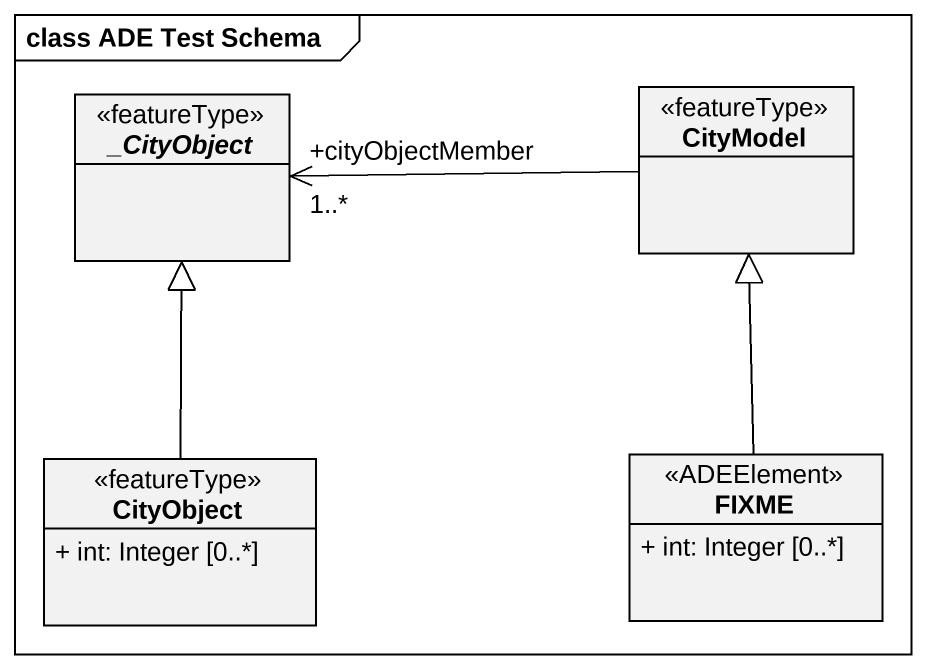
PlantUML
@startuml
mainframe class ADE Test Schema
hide circle
hide empty members
skinparam classAttributeIconSize 0
abstract class "_CityObject" as CityObject <<featureType>>
class CityModel <<featureType>>
class "CityObject" as CityObject_2 <<featureType>> {
  + int: Integer [0..*]
}
class FIXME <<ADEElement>> {
  + int: Integer [0..*]
}
CityModel -left-> "+cityObjectMember\n1..*" CityObject
CityObject_2 -up-|> CityObject
FIXME -up-|> CityModel
@enduml
